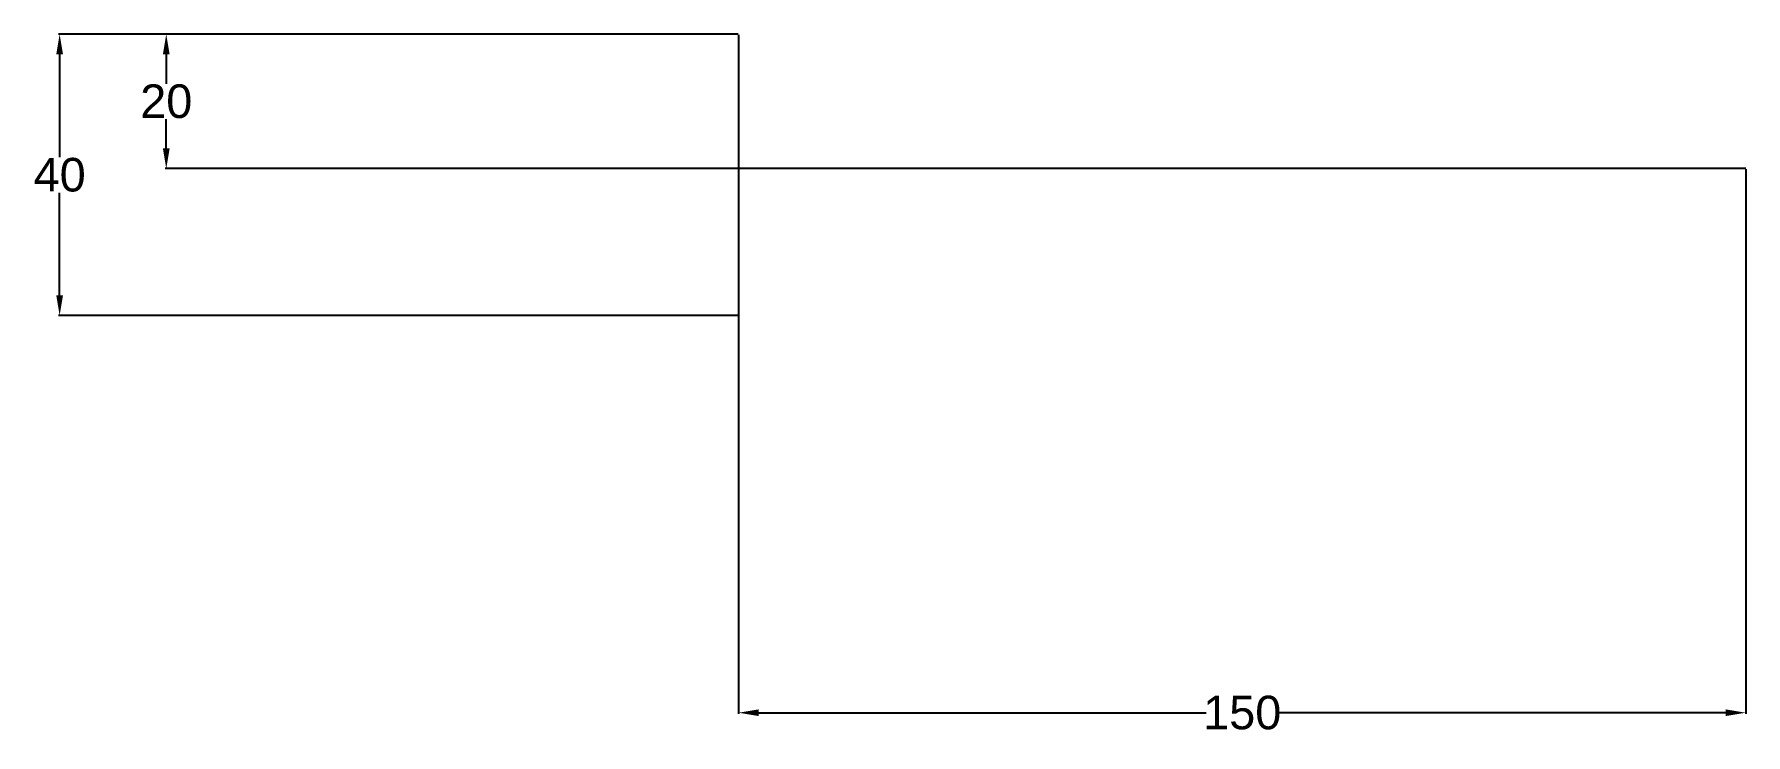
# Model space of a CAD drawing. Header units: millimetres. Extents: x 182 to 437, y 104 to 209.
import ezdxf

# ---------------------------------------------------------------- set-up
doc = ezdxf.new("R2010")
doc.units = ezdxf.units.MM
doc.header["$MEASUREMENT"] = 0
doc.styles.get("Standard").update_dxf_attribs({"font": 'arial.ttf'})
doc.dimstyles.get("Standard").update_dxf_attribs({"dimtxt": 5, "dimasz": 3, "dimexe": 0.18, "dimexo": 0.0625, "dimgap": 0.09, "dimtad": 0, "dimtih": 1, "dimtoh": 1, "dimdec": 0, "dimzin": 0, "dimdsep": 46, "dimtxsty": 'Standard', "dimcen": 0.09, "dimadec": 0, "dimazin": 0, "dimtfac": 1, "dimtdec": 0, "dimtofl": 0, "dimtmove": 0, "dimatfit": 3, "dimfxl": 1, "dimtolj": 1, "dimtzin": 0, "dimarcsym": 0})

# ---------------------------------------------------------------- blocks, each defined once
blk = doc.blocks.new('*D2')
at = {"color": 0, "lineweight": -2, "transparency": 16777216}
for p, q in [((287.33, 208.57), (287.33, 107.48)), ((437.33, 188.57), (437.33, 107.48)), ((290.33, 107.66), (356.96, 107.66)), ((434.33, 107.66), (367.7, 107.66))]:
    blk.add_line(p, q, dxfattribs=at)
at = {"color": 0, "transparency": 16777216}
for points in [[(290.33, 108.16), (290.33, 107.16), (287.33, 107.66)], [(434.33, 108.16), (434.33, 107.16), (437.33, 107.66)]]:
    blk.add_solid(points, dxfattribs=at)
at = {"layer": 'Defpoints', "color": 0, "transparency": 16777216}
for p in [(287.33, 208.64), (437.33, 188.64), (437.33, 107.66)]:
    blk.add_point(p, dxfattribs=at)
at = {"color": 0, "transparency": 16777216, "insert": (362.33, 107.66), "char_height": 5, "attachment_point": 5}
blk.add_mtext('\\A1;150', dxfattribs=at)
blk = doc.blocks.new('*D3')
at = {"color": 0, "lineweight": -2, "transparency": 16777216}
for p, q in [((287.27, 208.64), (201.9, 208.64)), ((202.08, 205.64), (202.08, 201.28)), ((202.08, 191.64), (202.08, 195.99)), ((287.27, 188.64), (201.9, 188.64))]:
    blk.add_line(p, q, dxfattribs=at)
at = {"color": 0, "transparency": 16777216}
for points in [[(201.58, 205.64), (202.58, 205.64), (202.08, 208.64)], [(201.58, 191.64), (202.58, 191.64), (202.08, 188.64)]]:
    blk.add_solid(points, dxfattribs=at)
at = {"layer": 'Defpoints', "color": 0, "transparency": 16777216}
for p in [(287.33, 208.64), (202.08, 188.64), (287.33, 188.64)]:
    blk.add_point(p, dxfattribs=at)
at = {"color": 0, "transparency": 16777216, "insert": (202.08, 198.64), "char_height": 5, "attachment_point": 5}
blk.add_mtext('\\A1;20', dxfattribs=at)
blk = doc.blocks.new('*D4')
at = {"color": 0, "lineweight": -2, "transparency": 16777216}
for p, q in [((287.27, 208.64), (186.02, 208.64)), ((186.2, 205.64), (186.2, 190.34)), ((186.2, 169.77), (186.2, 185.06)), ((287.27, 166.77), (186.02, 166.77))]:
    blk.add_line(p, q, dxfattribs=at)
at = {"color": 0, "transparency": 16777216}
for points in [[(185.7, 205.64), (186.7, 205.64), (186.2, 208.64)], [(185.7, 169.77), (186.7, 169.77), (186.2, 166.77)]]:
    blk.add_solid(points, dxfattribs=at)
at = {"layer": 'Defpoints', "color": 0, "transparency": 16777216}
for p in [(287.33, 208.64), (186.2, 166.77), (287.33, 166.77)]:
    blk.add_point(p, dxfattribs=at)
at = {"color": 0, "transparency": 16777216, "insert": (186.2, 187.7), "char_height": 5, "attachment_point": 5}
blk.add_mtext('\\A1;40', dxfattribs=at)

msp = doc.modelspace()

# ---------------------------------------------------------------- linework, layer by layer
msp.add_line((437.33, 188.64), (241, 188.64))

# ---------------------------------------------------------------- dimensions: what is measured, and where the dimension line sits
dim = msp.add_linear_dim(base=(186.2, 166.77), p1=(287.33, 208.64), p2=(287.33, 166.77), angle=90, text='40', dimstyle='Standard')
dim.commit()
dim.dimension.update_dxf_attribs({"geometry": '*D4', "text_midpoint": (186.2, 187.7)})
dim = msp.add_linear_dim(base=(202.08, 188.64), p1=(287.33, 208.64), p2=(287.33, 188.64), angle=90, dimstyle='Standard')
dim.commit()
dim.dimension.update_dxf_attribs({"geometry": '*D3', "text_midpoint": (202.08, 198.64)})
dim = msp.add_linear_dim(base=(437.33, 107.66), p1=(287.33, 208.64), p2=(437.33, 188.64), dimstyle='Standard')
dim.commit()
dim.dimension.update_dxf_attribs({"geometry": '*D2', "text_midpoint": (362.33, 107.66)})

doc.saveas('drawing.dxf')
